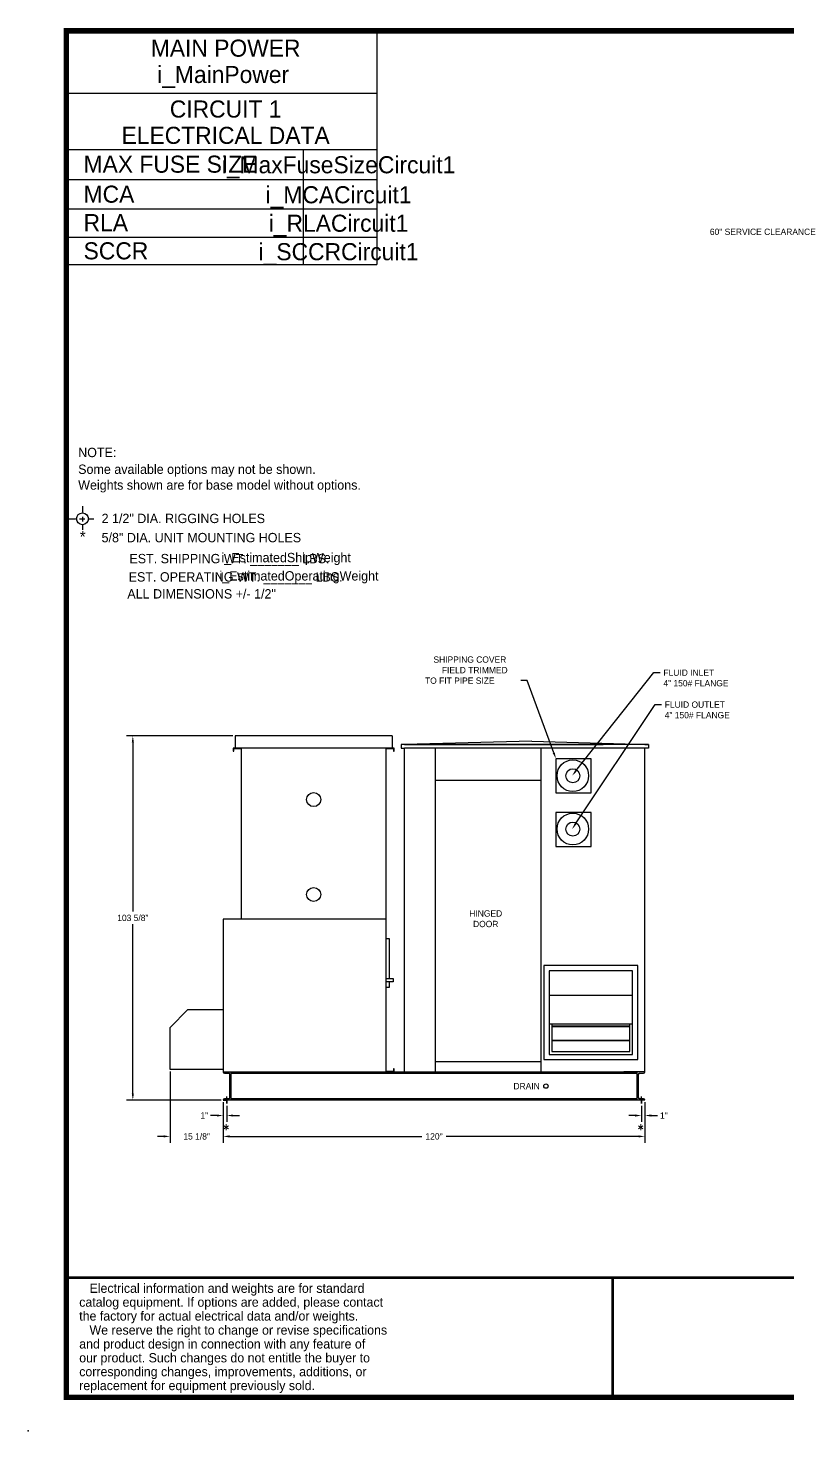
# Model space of a CAD drawing. Header units: inches. Extents: x -268 to 373, y -127 to 277.
# Drawn here: x -267.5 to -51.3, y -127.2 to 272 of the extents above; entities that cross this region are included whole.
import ezdxf
from ezdxf.enums import TextEntityAlignment as Align

# ---------------------------------------------------------------- set-up
doc = ezdxf.new("R2010")
doc.units = ezdxf.units.IN
doc.header["$MEASUREMENT"] = 0
doc.layers.get('0').update_dxf_attribs({"color": 10})
doc.layers.add('C1E', color=1, linetype='Continuous')
doc.styles.add('ROMANS', font='romans.shx', dxfattribs={"height": 0.125})

msp = doc.modelspace()

# ---------------------------------------------------------------- linework, layer by layer
at = {"lineweight": 30}
for p, q in [((-252.05238, 135.90162), (-252.05238, 134.1366)), ((-255.80242, 132.32506), (-254.01242, 132.32506)), ((-252.8865, 132.32506), (-251.37715, 132.32506)), ((-252.05238, 132.89713), (-252.05238, 131.56231)), ((-250.34443, 132.32506), (-248.81514, 132.32506)), ((-252.05238, 130.60887), (-252.05238, 129.21693)), ((-101.15055, -117.62395), (-101.15055, -83.60395))]:
    msp.add_line(p, q, dxfattribs=at)
at = {"color": 1, "ltscale": 5}
for p, q in [((-209.24773, 70.56058), (-239.52198, 70.56058)), ((-237.72198, 68.76058), (-237.72198, 20.54808)), ((-160.37273, 68.06058), (-161.37273, 68.06058)), ((-161.37273, 68.06058), (-161.37273, 67.06058)), ((-124.18523, 69.06058), (-160.37273, 68.06058)), ((-160.37273, 68.06058), (-103.8434, 68.06058)), ((-90.99773, 68.06058), (-160.37273, 68.06058)), ((-124.18523, 69.06058), (-90.99773, 68.06058)), ((-91.99773, 68.06058), (-90.99773, 68.06058)), ((-90.99773, 68.06058), (-90.99773, 67.06058)), ((-161.37273, 67.06058), (-160.37273, 67.06058)), ((-160.37273, -25.06442), (-160.37273, 67.06058)), ((-90.99773, 67.06058), (-160.37273, 67.06058)), ((-151.5401, -25.06442), (-151.5401, 67.06058)), ((-121.5401, -25.06442), (-121.5401, 67.06058)), ((-107.28853, 64.05246), (-117.3048, 64.05246)), ((-117.3048, 64.05246), (-117.3048, 54.33332)), ((-107.28853, 54.33332), (-107.28853, 64.05246)), ((-91.99773, -25.06442), (-91.99773, 67.06058)), ((-151.5401, 57.93558), (-121.5401, 57.93558)), ((-117.3048, 54.33332), (-107.28853, 54.33332)), ((-160.37273, -25.06442), (-160.37273, 51.06058)), ((-107.28853, 48.79003), (-117.3048, 48.79003)), ((-117.3048, 48.79003), (-117.3048, 39.07089)), ((-107.28853, 39.07089), (-107.28853, 48.79003)), ((-117.3048, 39.07089), (-107.28853, 39.07089)), ((-237.72198, -31.26442), (-237.72198, 16.94808)), ((-151.5401, -22.06442), (-121.5401, -22.06442)), ((-227.12273, -24.93942), (-227.12273, -45.20749)), ((-211.99773, -25.06442), (-211.99773, -25.06442)), ((-211.99773, -25.06442), (-94.24773, -25.06442)), ((-211.62273, -25.43942), (-210.49773, -25.43942)), ((-210.12273, -32.31442), (-210.12273, -25.81442)), ((-209.74773, -33.06442), (-209.74773, -25.06442)), ((-209.74773, -25.43942), (-94.24773, -25.43942)), ((-163.37273, -25.06442), (-160.37273, -25.06442)), ((-160.37273, -25.06442), (-154.37273, -25.06442)), ((-91.99773, -25.06442), (-97.99773, -25.06442)), ((-94.24773, -25.06442), (-94.24773, -33.06442)), ((-93.87273, -25.81442), (-93.87273, -32.31442)), ((-93.49773, -25.43942), (-92.37273, -25.43942)), ((-91.99773, -25.06442), (-91.99773, -25.06442)), ((-212.62273, -33.06442), (-239.52198, -33.06442)), ((-91.99773, -33.06442), (-211.99773, -33.06442)), ((-211.99773, -33.06442), (-211.99773, -33.06442)), ((-211.99773, -33.06442), (-210.99773, -33.06442)), ((-211.99773, -33.68942), (-211.99773, -39.26802)), ((-211.99773, -34.31442), (-211.99773, -45.20749)), ((-211.99773, -34.31442), (-211.99773, -45.20749)), ((-210.49773, -32.68942), (-211.62273, -32.68942)), ((-210.99773, -34.06442), (-210.99773, -32.06442)), ((-210.99773, -33.06442), (-210.99773, -34.06442)), ((-210.99773, -34.68942), (-210.99773, -39.26802)), ((-94.24773, -32.68942), (-209.74773, -32.68942)), ((-92.37273, -32.68942), (-93.49773, -32.68942)), ((-92.99773, -34.06442), (-92.99773, -32.06442)), ((-91.99773, -33.06442), (-92.99773, -33.06442)), ((-92.99773, -33.06442), (-92.99773, -34.06442)), ((-92.99773, -34.68942), (-92.99773, -39.26802)), ((-91.99773, -33.06442), (-91.99773, -33.06442)), ((-91.99773, -33.68942), (-91.99773, -39.26802)), ((-91.99773, -34.31442), (-91.99773, -45.20749)), ((-213.79773, -37.46802), (-215.59773, -37.46802)), ((-209.19773, -37.46802), (-207.39773, -37.46802)), ((-94.79773, -37.46802), (-96.59773, -37.46802)), ((-90.19773, -37.46802), (-88.39773, -37.46802)), ((-228.92273, -43.40749), (-230.72273, -43.40749)), ((-210.19773, -43.40749), (-208.39773, -43.40749)), ((-210.19773, -43.40749), (-155.44773, -43.40749)), ((-93.79773, -43.40749), (-148.54773, -43.40749))]:
    msp.add_line(p, q, dxfattribs=at)
at = {"color": 1, "linetype": 'Continuous'}
for p, q in [((-163.88873, 70.54458), (-208.63873, 70.54458)), ((-208.63873, 70.54458), (-208.63873, 67.04458)), ((-163.88873, 70.54458), (-163.88873, 67.04458)), ((-209.13873, 67.04458), (-209.13873, 66.16458)), ((-206.88873, 67.04458), (-209.13873, 67.04458)), ((-209.13873, 66.16458), (-209.01373, 66.16458)), ((-209.01373, 66.91958), (-206.88873, 66.91958)), ((-209.01373, 66.16458), (-209.01373, 66.91958)), ((-206.88873, 67.04458), (-206.88873, 67.02858)), ((-165.63873, 67.04458), (-206.88873, 67.04458)), ((-165.63873, 67.02858), (-206.88873, 67.02858)), ((-206.88873, 66.91958), (-206.88873, 18.43558)), ((-163.38873, 67.04458), (-165.63873, 67.04458)), ((-165.63873, 67.04458), (-165.63873, 67.02858)), ((-165.63873, 18.43558), (-165.63873, 66.91958)), ((-165.63873, 66.91958), (-163.51373, 66.91958)), ((-163.51373, 66.91958), (-163.51373, 66.16458)), ((-163.51373, 66.16458), (-163.38873, 66.16458)), ((-163.38873, 66.16458), (-163.38873, 67.04458)), ((-196.27965, 18.41958), (-212.01373, 18.41958)), ((-212.01373, 18.41958), (-212.01373, -5.16442)), ((-192.27965, 18.43558), (-206.88873, 18.43558)), ((-206.87273, 18.43558), (-206.87273, 18.41958)), ((-165.63873, 18.43558), (-192.27965, 18.43558)), ((-165.63873, 18.41958), (-192.27965, 18.41958)), ((-165.65473, 18.41958), (-165.65473, 18.43558)), ((-165.63873, -24.95542), (-165.63873, 18.41958)), ((-165.63873, 12.91958), (-164.76373, 12.91958)), ((-164.76373, 12.91958), (-164.76373, 1.54458)), ((-93.99773, 5.18558), (-120.74773, 5.18558)), ((-120.74773, 5.18558), (-120.74773, -21.56442)), ((-93.99773, -21.56442), (-93.99773, 5.18558)), ((-165.63873, 1.54458), (-163.63873, 1.54458)), ((-163.63873, 0.54458), (-165.63873, 0.54458)), ((-164.76373, 0.54458), (-164.76373, -1.08042)), ((-163.63873, 1.54458), (-163.63873, 0.54458)), ((-95.49773, 3.68558), (-119.24773, 3.68558)), ((-119.24773, 3.68558), (-119.24773, -20.06442)), ((-95.49773, -20.06442), (-95.49773, 3.68558)), ((-164.76373, -1.08042), (-165.63873, -1.08042)), ((-227.13873, -12.42142), (-222.04773, -7.33042)), ((-222.04773, -7.33042), (-212.01373, -7.33042)), ((-212.01373, -5.16442), (-212.01373, -7.33042)), ((-211.99773, -5.16442), (-212.01373, -5.16442)), ((-212.01373, -7.33042), (-212.01373, -24.33042)), ((-211.99773, -5.16442), (-211.99773, -25.06442)), ((-118.46648, -11.42814), (-118.46648, -19.28317)), ((-96.27898, -19.28317), (-96.27898, -11.42814)), ((-227.13873, -24.33042), (-227.13873, -12.42142)), ((-96.27898, -12.04063), (-118.46648, -12.04063)), ((-118.46648, -12.10313), (-96.27898, -12.10313)), ((-96.27898, -16.10313), (-118.46648, -16.10313)), ((-118.46648, -16.16563), (-96.27898, -16.16563)), ((-118.46648, -19.28317), (-96.27898, -19.28317)), ((-120.74773, -21.56442), (-93.99773, -21.56442)), ((-119.24773, -20.06442), (-95.49773, -20.06442)), ((-212.01373, -24.33042), (-227.13873, -24.33042)), ((-212.01373, -24.33042), (-212.01373, -25.06442)), ((-211.99773, -25.06442), (-212.01373, -25.06442)), ((-212.01373, -25.06442), (-212.01373, -25.08042)), ((-212.01373, -25.08042), (-163.38873, -25.08042)), ((-163.51373, -24.95542), (-165.63873, -24.95542)), ((-163.38873, -24.20042), (-163.51373, -24.20042)), ((-163.51373, -24.20042), (-163.51373, -24.95542)), ((-163.38873, -25.08042), (-163.38873, -24.20042))]:
    msp.add_line(p, q, dxfattribs=at)
at = {"ltscale": 5}
for p, q in [((-95.49773, -3.31795), (-119.24773, -3.31795)), ((-95.49773, -11.42814), (-119.24773, -11.42814))]:
    msp.add_line(p, q, dxfattribs=at)
at = {"const_width": 1.5552}
msp.add_lwpolyline([(-256.67055, -117.62395), (365.40945, -117.62395), (365.40945, 271.17605), (-256.67055, 271.17605), (-256.67055, -117.62395)], dxfattribs=at)
at = {"color": 1, "ltscale": 5}
for points in [[(-111.60175, 60.61117), (-89.42014, 88.54122), (-87.62014, 88.54122)], [(-117.92566, 65.742), (-125.46882, 86.26878), (-127.26882, 86.26878)], [(-111.72111, 45.52324), (-89.04425, 79.45843), (-87.24425, 79.45843)]]:
    msp.add_lwpolyline(points, dxfattribs=at)
at = {"lineweight": 30, "const_width": 0.7776}
for points in [[(-100.23118, -83.60395), (-256.67055, -83.60395)], [(365.40945, -83.60395), (-101.15055, -83.60395), (-101.15055, -117.62395)]]:
    msp.add_lwpolyline(points, dxfattribs=at)
at = {"lineweight": 30}
msp.add_circle((-252.05238, 132.32506), 1.6784, dxfattribs=at)
at = {"color": 1, "ltscale": 5}
for centre, radius in [((-112.5004, 59.20162), 4.5), ((-112.5004, 59.20162), 2), ((-112.5004, 44.02664), 4.5), ((-112.5004, 44.02664), 2), ((-120.15142, -29.10246), 0.625)]:
    msp.add_circle(centre, radius, dxfattribs=at)
at = {"color": 1, "linetype": 'Continuous'}
for centre in [(-186.26373, 52.41958), (-186.26373, 25.41958)]:
    msp.add_circle(centre, 2, dxfattribs=at)
at = {"color": 1, "ltscale": 5}
for centre, start, end in [((-211.62273, -25.06442), 180, 270), ((-210.49773, -25.81442), 0, 90), ((-93.49773, -25.81442), 90, 180), ((-92.37273, -25.06442), 270, 0), ((-211.62273, -33.06442), 90, 180), ((-210.49773, -32.31442), 270, 0), ((-93.49773, -32.31442), 180, 270), ((-92.37273, -33.06442), 0, 90)]:
    msp.add_arc(centre, 0.375, start, end, dxfattribs=at)
msp.add_point((-267.54375, -127.21366))
for points in [[(-238.02198, 68.76058), (-237.42198, 68.76058), (-237.72198, 70.56058)], [(-117.64408, 65.84547), (-117.3048, 64.05246), (-118.20725, 65.63852)], [(-111.36683, 60.4246), (-112.7212, 59.20162), (-111.83668, 60.79775)], [(-111.47167, 45.35656), (-112.7212, 44.02664), (-111.97054, 45.68993)], [(-238.02198, -31.26442), (-237.42198, -31.26442), (-237.72198, -33.06442)], [(-213.79773, -37.16802), (-213.79773, -37.76802), (-211.99773, -37.46802)], [(-209.19773, -37.16802), (-209.19773, -37.76802), (-210.99773, -37.46802)], [(-94.79773, -37.16802), (-94.79773, -37.76802), (-92.99773, -37.46802)], [(-90.19773, -37.16802), (-90.19773, -37.76802), (-91.99773, -37.46802)], [(-228.92273, -43.10749), (-228.92273, -43.70749), (-227.12273, -43.40749)], [(-210.19773, -43.10749), (-210.19773, -43.70749), (-211.99773, -43.40749)], [(-210.19773, -43.10749), (-210.19773, -43.70749), (-211.99773, -43.40749)], [(-93.79773, -43.10749), (-93.79773, -43.70749), (-91.99773, -43.40749)]]:
    msp.add_solid(points, dxfattribs=at)
at = {"layer": 'C1E', "lineweight": 30}
for p, q in [((-168.26869, 271.17605), (-168.26869, 204.68203)), ((-168.26869, 253.37383), (-256.67055, 253.37383)), ((-168.26869, 237.34319), (-256.1854, 237.34319)), ((-189.2026, 237.34319), (-189.2026, 204.68203)), ((-256.21033, 228.85518), (-168.26869, 228.85518)), ((-256.40773, 220.54892), (-168.26869, 220.54892)), ((-256.81594, 212.46717), (-168.26869, 212.46717)), ((-256.80223, 204.68203), (-168.26869, 204.68203))]:
    msp.add_line(p, q, dxfattribs=at)

# ---------------------------------------------------------------- texts
at = {"color": 1}
for s, p in [('60" SERVICE CLEARANCE', (-73.49488, 213.08388)), ('SHIPPING COVER', (-152.16882, 91.36878)), ('FIELD TRIMMED', (-149.76882, 88.36878)), ('FLUID INLET', (-86.72014, 87.64122)), ('TO FIT PIPE SIZE', (-154.56882, 85.36878)), ('4" 150# FLANGE', (-86.72014, 84.64122)), ('FLUID OUTLET', (-86.34425, 78.55843)), ('4" 150# FLANGE', (-86.34425, 75.55843))]:
    msp.add_text(s, height=1.8, dxfattribs=at).set_placement(p)
at = {"lineweight": 30}
for s, height, p in [('NOTE:', 2.659392, (-253.2746, 149.86553)), ('Some available options may not be shown.', 2.659392, (-253.2746, 145.0923)), ('Weights shown are for base model without options.', 2.659392, (-253.2746, 140.60836)), ('2 1/2" DIA. RIGGING HOLES', 2.659392, (-246.61688, 131.09969)), ('5/8" DIA. UNIT MOUNTING HOLES', 2.659392, (-246.61688, 125.64489)), ('   Electrical information and weights are for standard', 2.63169, (-252.9809, -87.92218)), ('catalog equipment. If options are added, please contact', 2.63169, (-252.9809, -91.86972)), ('the factory for actual electrical data and/or weights.', 2.63169, (-252.9809, -95.81725)), ('   We reserve the right to change or revise specifications', 2.63169, (-252.9809, -99.81457)), ('and product design in connection with any feature of', 2.63169, (-252.9809, -103.7621)), ('our product. Such changes do not entitle the buyer to', 2.63169, (-252.9809, -107.70964)), ('corresponding changes, improvements, additions, or ', 2.63169, (-252.9809, -111.65717)), ('replacement for equipment previously sold.', 2.63169, (-252.9809, -115.60471))]:
    msp.add_text(s, height=height, dxfattribs=at).set_placement(p)
for s, height, p in [('*', 3.27288, (-251.98331, 125.59883)), ('EST. SHIPPING WT. _______ LBS.', 2.659392, (-210.23433, 119.66876)), ('i_EstimatedShipWeight', 2.6624441, (-194.07041, 119.95927)), ('EST. OPERATING WT. _______ LBS.', 2.659392, (-208.46846, 114.46681)), ('i_EstimatedOperatingWeight', 2.659392, (-190.43154, 114.75732)), ('ALL DIMENSIONS +/- 1/2"', 2.659392, (-218.15196, 109.64047))]:
    msp.add_text(s, height=height, dxfattribs=at).set_placement(p, align=Align.CENTER)
at = {"color": 1, "style": 'ROMANS'}
for p in [(-212.20792, -42.92629), (-94.20792, -42.92629)]:
    msp.add_text('*', height=2.99066, dxfattribs=at).set_placement(p)
at = {"color": 1, "ltscale": 5, "char_height": 1.8}
for s, insert, attachment_point in [('HINGED\\PDOOR', (-137.28537, 18.51783), 5), ('\\A1;103 5/8"', (-237.72198, 18.74808), 5), ('DRAIN', (-121.90647, -30.0035), 9), ('\\A1;1"', (-217.39773, -37.46802), 5), ('\\A1;1"', (-86.59773, -37.46802), 5), ('\\A1;15 1/8"', (-219.56023, -43.40749), 5), ('\\A1;120"', (-151.99773, -43.40749), 5)]:
    msp.add_mtext(s, dxfattribs=dict(at, insert=insert, attachment_point=attachment_point))
at = {"layer": 'C1E', "lineweight": 30}
for s, p in [('MAIN POWER', (-211.31109, 263.80934)), ('i_MainPower', (-212.0207, 256.31818)), ('CIRCUIT 1', (-211.31109, 246.48514)), ('ELECTRICAL DATA', (-211.31109, 238.99399)), ('i_MaxFuseSizeCircuit1', (-179.17854, 230.62987)), ('i_MCACircuit1', (-179.17854, 222.09405)), ('i_RLACircuit1', (-179.17854, 213.99405)), ('i_SCCRCircuit1', (-179.17854, 205.89405))]:
    msp.add_text(s, height=4.86, dxfattribs=at).set_placement(p, align=Align.CENTER)
for s, p in [('MAX FUSE SIZE', (-251.73749, 230.79376)), ('MCA', (-251.73749, 222.25794)), ('RLA', (-251.73749, 214.15794)), ('SCCR', (-251.73749, 206.14229))]:
    msp.add_text(s, height=4.86, dxfattribs=at).set_placement(p)

doc.saveas('drawing.dxf')
